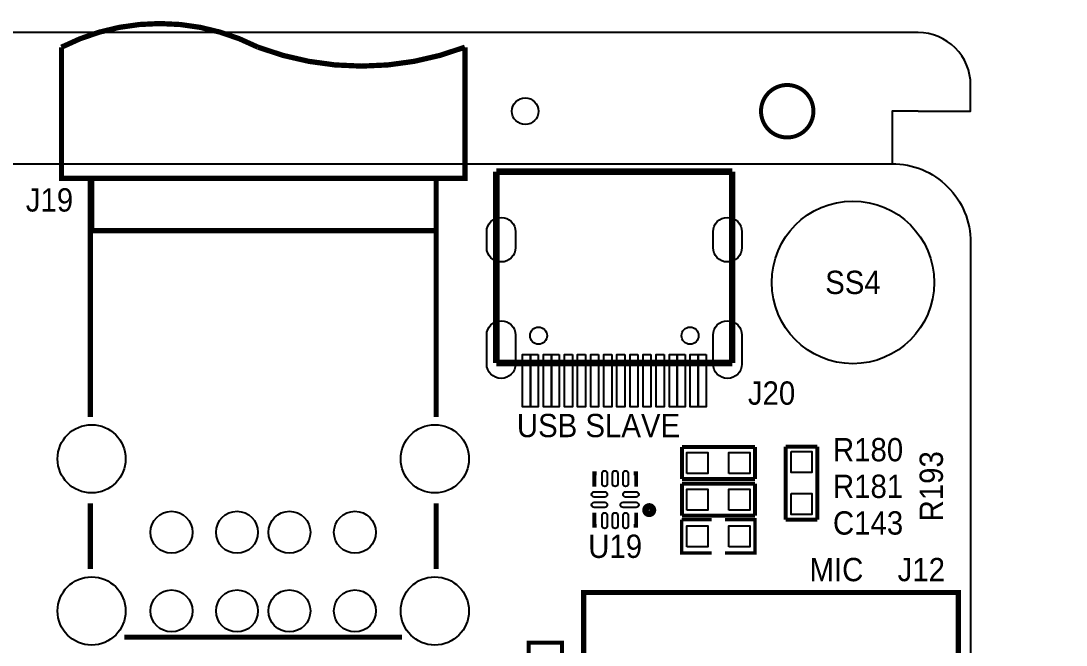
# Model space of a CAD drawing. Extents: x -6 to 181, y -5 to 126.
# Drawn here: x 139.75 to 179.64, y 101.64 to 125.44 of the extents above; entities that cross this region are included whole.
import ezdxf
from ezdxf.enums import TextEntityAlignment as Align

# ---------------------------------------------------------------- set-up
doc = ezdxf.new("R2010")
doc.units = 0
for name, color, linetype in [('BG_OUTLINE', 140, 'CONTINUOUS'), ('BG_SILKSCREEN_TOP', 30, 'CONTINUOUS'), ('PG_SILKSCREEN_TOP', 254, 'CONTINUOUS'), ('PIN_TOP', 92, 'CONTINUOUS'), ('RD_SILKSCREEN_TOP', 52, 'CONTINUOUS')]:
    doc.layers.add(name, color=color, linetype=linetype)

msp = doc.modelspace()

# ---------------------------------------------------------------- linework, layer by layer
at = {"layer": 'BG_OUTLINE'}
msp.add_lwpolyline([(173.999652, 121.999756), (175.999648, 121.999756), (175.999648, 122.999754, 0.414214), (173.999652, 124.99975), (1.999996, 124.99975, 0.414214), (0, 122.999754), (0, 121.999756), (2.999994, 121.999756), (2.999994, 119.99976)], format="xyb", dxfattribs=at)
at = {"layer": 'BG_OUTLINE', "const_width": 0.1524}
msp.add_lwpolyline([(169.99966, 121.999756, 1), (167.999664, 121.999756, 1), (169.99966, 121.999756)], format="xyb", dxfattribs=at)
at = {"layer": 'BG_OUTLINE'}
msp.add_lwpolyline([(173.999652, 121.999756), (172.999654, 121.999756), (172.999654, 119.99976)], dxfattribs=at)
msp.add_lwpolyline([(0, 2.999994), (0, 116.999995, -0.414214), (2.999994, 119.999989), (173.00001, 119.999989, -0.414214), (176.000004, 116.999995), (176.000004, 2.999994, -0.414214), (173.00001, 0), (2.999994, 0, -0.414214)], format="xyb", close=True, dxfattribs=at)
at = {"layer": 'BG_SILKSCREEN_TOP', "const_width": 0.1524}
msp.add_lwpolyline([(160.401, 100.203), (160.401, 101.727), (159.131, 101.727), (159.131, 100.203)], dxfattribs=at)
at = {"layer": 'PG_SILKSCREEN_TOP'}
for points, const_width in [([(141.299997, 124.442804, -0.240364), (148.800007, 124.442804)], 0.2), ([(148.800007, 124.442804, 0.182961), (156.700017, 124.442804)], 0.2), ([(163.874501, 106.788001, 0.999994), (163.591494, 106.788001, 1.000006), (163.874501, 106.788001)], 0.249911)]:
    msp.add_lwpolyline(points, format="xyb", dxfattribs=dict(at, const_width=const_width))
for points, const_width in [([(141.299997, 124.442804), (141.299997, 119.442814), (156.700017, 119.442814), (156.700017, 124.442804)], 0.2), ([(157.899075, 112.39942), (157.899075, 119.691709)], 0.248895), ([(157.899075, 119.691709), (166.900885, 119.691709)], 0.248895), ([(166.900885, 119.691709), (166.900885, 112.39942)], 0.248895), ([(142.399995, 110.342807), (142.399995, 119.442814), (155.600019, 119.442814), (155.600019, 110.342807)], 0.2), ([(142.450109, 119.442814), (142.450109, 117.442818), (155.600019, 117.442818), (155.600019, 119.442814)], 0.2), ([(166.900885, 112.39942), (157.899075, 112.39942)], 0.248895), ([(164.9857, 109.1946), (167.767, 109.1946)], 0.1524), ([(164.9857, 107.9754), (164.9857, 109.1946)], 0.1524), ([(167.767, 109.1946), (167.767, 107.9754)], 0.1524), ([(168.9354, 106.426), (168.9354, 109.2073)], 0.1524), ([(168.9354, 109.2073), (170.1546, 109.2073)], 0.1524), ([(170.1546, 109.2073), (170.1546, 106.426)], 0.1524), ([(161.733001, 108.187998), (161.6329, 108.187998), (161.6329, 107.688101)], 0.150089), ([(163.132999, 108.187998), (163.2331, 108.187998), (163.2331, 107.688101)], 0.150089), ([(167.767, 107.9754), (164.9857, 107.9754)], 0.1524), ([(164.9857, 107.7976), (167.767, 107.7976)], 0.1524), ([(164.9857, 106.5784), (164.9857, 107.7976)], 0.1524), ([(167.767, 107.7976), (167.767, 106.5784)], 0.1524), ([(142.399995, 104.542819), (142.399995, 107.042814)], 0.2), ([(155.600019, 107.042814), (155.600019, 104.542819)], 0.2), ([(161.733001, 106.188002), (161.6329, 106.188002), (161.6329, 106.687899)], 0.150089), ([(163.132999, 106.188002), (163.2331, 106.188002), (163.2331, 106.687899)], 0.150089), ([(167.767, 106.5784), (164.9857, 106.5784)], 0.1524), ([(166.116, 105.156), (164.973, 105.156), (164.973, 106.426)], 0.127), ([(164.973, 106.426), (166.116, 106.426)], 0.127), ([(166.624, 106.426), (167.767, 106.426), (167.767, 105.156), (166.624, 105.156)], 0.127), ([(170.1546, 106.426), (168.9354, 106.426)], 0.1524), ([(175.529926, 95.519697), (175.529926, 103.647697), (161.229904, 103.647697), (161.229904, 95.519697), (175.606126, 95.519697), (179.543126, 95.519697)], 0.2), ([(154.299996, 101.942798), (143.700017, 101.942798)], 0.2)]:
    msp.add_lwpolyline(points, dxfattribs=dict(at, const_width=const_width))
at = {"layer": 'PIN_TOP'}
for points in [[(157.529454, 116.800935), (157.529454, 117.400883, -1), (158.629528, 117.400883), (158.629528, 116.800935, -1)], [(166.170432, 116.800935), (166.170432, 117.400883, -1), (167.270506, 117.400883), (167.270506, 116.800935, -1)], [(157.529454, 112.359999), (157.529454, 113.459819, -1), (158.629528, 113.459819), (158.629528, 112.359999, -1)], [(166.170432, 112.359999), (166.170432, 113.459819, -1), (167.270506, 113.459819), (167.270506, 112.359999, -1)], [(162.13295, 108.1881), (162.13295, 107.7881, -1), (161.933052, 107.7881), (161.933052, 108.1881, -1)], [(162.532949, 108.1881), (162.532949, 107.7881, -1), (162.333051, 107.7881), (162.333051, 108.1881, -1)], [(162.932948, 108.1881), (162.932948, 107.7881, -1), (162.73305, 107.7881), (162.73305, 108.1881, -1)], [(161.633103, 107.487847), (162.033102, 107.487847, -1), (162.033102, 107.287949), (161.633103, 107.287949, -1)], [(163.232897, 107.287949), (162.832898, 107.287949, -1), (162.832898, 107.487847), (163.232897, 107.487847, -1)], [(161.633103, 107.088051), (162.033102, 107.088051, -1), (162.033102, 106.888153), (161.633103, 106.888153, -1)], [(163.23296, 106.888153), (162.73286, 106.888153, -1), (162.73286, 107.088051), (163.23296, 107.088051, -1)], [(161.933052, 106.1879), (161.933052, 106.5879, -1), (162.13295, 106.5879), (162.13295, 106.1879, -1)], [(162.333051, 106.1879), (162.333051, 106.5879, -1), (162.532949, 106.5879), (162.532949, 106.1879, -1)], [(162.73305, 106.1879), (162.73305, 106.5879, -1), (162.932948, 106.5879), (162.932948, 106.1879, -1)]]:
    msp.add_lwpolyline(points, format="xyb", close=True, dxfattribs=at)
for points in [[(159.199669, 112.721212), (159.199669, 110.721216), (158.899669, 110.721216), (158.899669, 112.721212)], [(159.49949, 112.721212), (159.49949, 110.721216), (159.199491, 110.721216), (159.199491, 112.721212)], [(159.999769, 112.721212), (159.999769, 110.721216), (159.69977, 110.721216), (159.69977, 112.721212)], [(160.29959, 112.721212), (160.29959, 110.721216), (159.999591, 110.721216), (159.999591, 112.721212)], [(160.799869, 112.721212), (160.799869, 110.721216), (160.499869, 110.721216), (160.499869, 112.721212)], [(161.300274, 112.721212), (161.300274, 110.721216), (161.000275, 110.721216), (161.000275, 112.721212)], [(161.80068, 112.721212), (161.80068, 110.721216), (161.50068, 110.721216), (161.50068, 112.721212)], [(162.301085, 112.721212), (162.301085, 110.721216), (162.001086, 110.721216), (162.001086, 112.721212)], [(162.798874, 112.721212), (162.798874, 110.721216), (162.498875, 110.721216), (162.498875, 112.721212)], [(163.29928, 112.721212), (163.29928, 110.721216), (162.99928, 110.721216), (162.99928, 112.721212)], [(163.799685, 112.721212), (163.799685, 110.721216), (163.499686, 110.721216), (163.499686, 112.721212)], [(164.30009, 112.721212), (164.30009, 110.721216), (164.000091, 110.721216), (164.000091, 112.721212)], [(164.800369, 112.721212), (164.800369, 110.721216), (164.50037, 110.721216), (164.50037, 112.721212)], [(165.100191, 112.721212), (165.100191, 110.721216), (164.800191, 110.721216), (164.800191, 112.721212)], [(165.600469, 112.721212), (165.600469, 110.721216), (165.300469, 110.721216), (165.300469, 112.721212)], [(165.90029, 112.721212), (165.90029, 110.721216), (165.600291, 110.721216), (165.600291, 112.721212)], [(165.16985, 108.18495), (165.16985, 108.98505), (165.96995, 108.98505), (165.96995, 108.18495)], [(166.77005, 108.18495), (166.77005, 108.98505), (167.57015, 108.98505), (167.57015, 108.18495)], [(169.14495, 109.02315), (169.94505, 109.02315), (169.94505, 108.22305), (169.14495, 108.22305)], [(165.16985, 106.78795), (165.16985, 107.58805), (165.96995, 107.58805), (165.96995, 106.78795)], [(166.77005, 106.78795), (166.77005, 107.58805), (167.57015, 107.58805), (167.57015, 106.78795)], [(169.14495, 107.42295), (169.94505, 107.42295), (169.94505, 106.62285), (169.14495, 106.62285)], [(165.16985, 105.39095), (165.16985, 106.19105), (165.96995, 106.19105), (165.96995, 105.39095)], [(166.77005, 105.39095), (166.77005, 106.19105), (167.57015, 106.19105), (167.57015, 105.39095)]]:
    msp.add_lwpolyline(points, close=True, dxfattribs=at)
for centre, radius in [((158.999682, 121.999756), 0.508), ((171.507709, 115.472693), 3.099994), ((159.509485, 113.44082), 0.324993), ((165.290475, 113.44082), 0.324993), ((142.450109, 108.74281), 1.299997), ((155.549905, 108.74281), 1.299997), ((145.499912, 105.942714), 0.799998), ((148.000009, 105.942714), 0.799998), ((150.000005, 105.942714), 0.799998), ((152.500101, 105.942714), 0.799998), ((142.450109, 102.94272), 1.299997), ((155.549905, 102.94272), 1.299997), ((145.499912, 102.94272), 0.799998), ((148.000009, 102.94272), 0.799998), ((150.000005, 102.94272), 0.799998), ((152.500101, 102.94272), 0.799998)]:
    msp.add_circle(centre, radius, dxfattribs=at)

# ---------------------------------------------------------------- texts
at = {"layer": 'BG_SILKSCREEN_TOP', "width": 0.942857}
for s, p in [('USB SLAVE', (158.681522, 109.569809)), ('MIC', (169.8498, 104.0765))]:
    msp.add_text(s, height=0.889, dxfattribs=at).set_placement(p)
at = {"layer": 'RD_SILKSCREEN_TOP', "width": 0.942857}
for s, p in [('J19', (140.843, 118.1735)), ('SS4', (171.507709, 115.028193)), ('J20', (168.402, 110.8075)), ('R180', (172.085, 108.6485)), ('R181', (172.085, 107.2515)), ('C143', (172.085, 105.8545)), ('U19', (162.433, 104.9655)), ('J12', (174.117, 104.0765))]:
    msp.add_text(s, height=0.889, dxfattribs=at).set_placement(p, align=Align.CENTER)
msp.add_text('R193', height=0.889, rotation=90, dxfattribs=at).set_placement((174.9425, 107.696), align=Align.CENTER)

doc.saveas('drawing.dxf')
